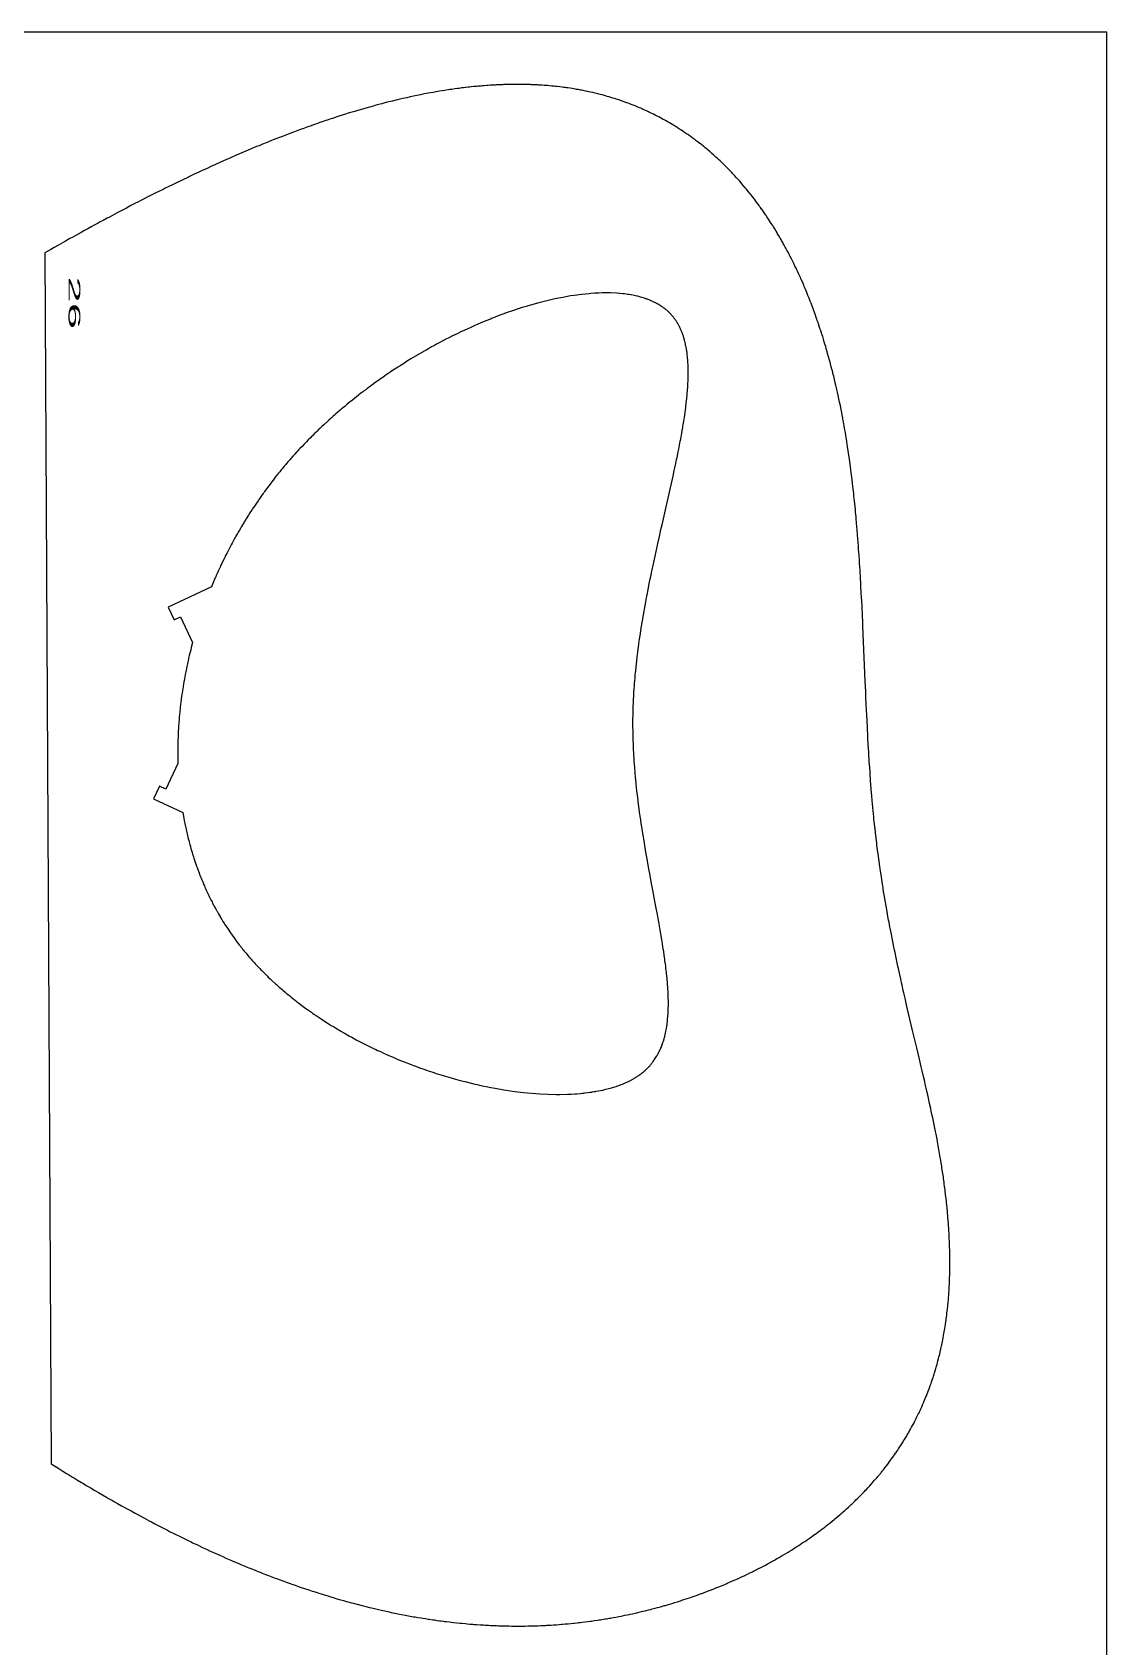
# Model space of a CAD drawing. Header units: metres. Extents: x 126 to 251, y -2 to 248.
# Drawn here: x 205.4 to 250.9, y 179.2 to 247.6 of the extents above; entities that cross this region are included whole.
import ezdxf

# ---------------------------------------------------------------- set-up
doc = ezdxf.new("R2010")
doc.units = ezdxf.units.M
doc.header["$MEASUREMENT"] = 0
doc.layers.add('1', color=7, linetype='Continuous', lineweight=0)
doc.styles.add('Style-ENGINEERING', font='ENGINEERING.shx')

msp = doc.modelspace()

# ---------------------------------------------------------------- linework, layer by layer
at = {"flags": 128}
for points in [[(250.89393, -2.443354), (250.89393, 247.556646), (125.89393, 247.556646), (125.89393, -2.443354), (250.89393, -2.443354)], [(206.165904, 186.938637), (206.312691, 186.846225), (206.386147, 186.800165), (206.496411, 186.731256), (206.661986, 186.628307), (206.82778, 186.525859), (206.910759, 186.474825), (207.076883, 186.373138), (207.160028, 186.322487), (207.284852, 186.246753), (207.451482, 186.146231), (207.534882, 186.096166), (207.660091, 186.021318), (207.848148, 185.909607), (207.996945, 185.821823), (208.071414, 185.778092), (208.183204, 185.712697), (208.35109, 185.615064), (208.519217, 185.517987), (208.603372, 185.469659), (208.771866, 185.373426), (208.856205, 185.325523), (208.982832, 185.253938), (209.151887, 185.158997), (209.23651, 185.111744), (209.363563, 185.041141), (209.554414, 184.93586), (209.724334, 184.842911), (209.809393, 184.796662), (209.937105, 184.727574), (210.128953, 184.624588), (210.321141, 184.522385), (210.417364, 184.47158), (210.569597, 184.391702), (210.645795, 184.351951), (210.760195, 184.292561), (210.932029, 184.204014), (211.104145, 184.116117), (211.19031, 184.072415), (211.362856, 183.985507), (211.449238, 183.942304), (211.578948, 183.877814), (211.752151, 183.79242), (211.838865, 183.749979), (211.969075, 183.68664), (212.099454, 183.623692), (212.164708, 183.592365), (212.338927, 183.509308), (212.426152, 183.468046), (212.557136, 183.406486), (212.688294, 183.345331), (212.75394, 183.314906), (212.885365, 183.254363), (212.951145, 183.224247), (213.049899, 183.179266), (213.225713, 183.09988), (213.313743, 183.060468), (213.44594, 183.001704), (213.578324, 182.943367), (213.644585, 182.91436), (213.77725, 182.856671), (213.843654, 182.82799), (213.943349, 182.785174), (214.12085, 182.709671), (214.20973, 182.672216), (214.343213, 182.616408), (214.476892, 182.561053), (214.543806, 182.533547), (214.677783, 182.478878), (214.744847, 182.451717), (214.845537, 182.411193), (214.965022, 182.363504), (215.024825, 182.3398), (215.114606, 182.304418), (215.249449, 182.251742), (215.384501, 182.199546), (215.452106, 182.173629), (215.587474, 182.12216), (215.655237, 182.09661), (215.756983, 182.058515), (215.877728, 182.013726), (215.938165, 181.99148), (216.028901, 181.958296), (216.165188, 181.908942), (216.301696, 181.860097), (216.370033, 181.835867), (216.506877, 181.787795), (216.575384, 181.763954), (216.678251, 181.728438), (216.800334, 181.686729), (216.861443, 181.666032), (216.953194, 181.635183), (217.091014, 181.589358), (217.22907, 181.544075), (217.298187, 181.521639), (217.4366, 181.477178), (217.505897, 181.455155), (217.609955, 181.422382), (217.733462, 181.383948), (217.795288, 181.364899), (217.888118, 181.336536), (218.027571, 181.294468), (218.167275, 181.252977), (218.237221, 181.23245), (218.377306, 181.191836), (218.447445, 181.17175), (218.552773, 181.141901), (218.677797, 181.106959), (218.740387, 181.089667), (218.834369, 181.063954), (218.975563, 181.025893), (219.117025, 180.988449), (219.187857, 180.969961), (219.329726, 180.933453), (219.400764, 180.915436), (219.507449, 180.888709), (219.66579, 180.849775), (219.74509, 180.830607), (219.864204, 180.802233), (219.983517, 180.774314), (220.043248, 180.760528), (220.162861, 180.733301), (220.222743, 180.719863), (220.312663, 180.699924), (220.432735, 180.673753), (220.492848, 180.660845), (220.583115, 180.641707), (220.718736, 180.613507), (220.73401, 180.610373), (220.861859, 180.584471), (220.925794, 180.571741), (221.021711, 180.552923), (221.165619, 180.525322), (221.309564, 180.498477), (221.381551, 180.485338), (221.525554, 180.459633), (221.59757, 180.447066), (221.705612, 180.428577), (221.849702, 180.404597), (221.921761, 180.392898), (222.029869, 180.375712), (222.137999, 180.358965), (222.192072, 180.350756), (222.336294, 180.329405), (222.40842, 180.319024), (222.516628, 180.303824), (222.624858, 180.289069), (222.678981, 180.281859), (222.787245, 180.267776), (222.841385, 180.260903), (222.922607, 180.250805), (223.05188, 180.23526), (223.116529, 180.22773), (223.213518, 180.216739), (223.359036, 180.20094), (223.504596, 180.185968), (223.577391, 180.178795), (223.723014, 180.165073), (223.795841, 180.158527), (223.905102, 180.149101), (224.034627, 180.138546), (224.099402, 180.133519), (224.19658, 180.126294), (224.342384, 180.116168), (224.488231, 180.1069), (224.561171, 180.102589), (224.707083, 180.094616), (224.780055, 180.090956), (224.889535, 180.085873), (225.035546, 180.079862), (225.108568, 180.077186), (225.218122, 180.073586), (225.327701, 180.070483), (225.3825, 180.069119), (225.512419, 180.066386), (225.577392, 180.065284), (225.674868, 180.063964), (225.772364, 180.063043), (225.82112, 180.062733), (225.918646, 180.062415), (225.967417, 180.062407), (226.040583, 180.062585), (226.138155, 180.063176), (226.186949, 180.063623), (226.260149, 180.064486), (226.369971, 180.066211), (226.500165, 180.068927), (226.565275, 180.070559), (226.662959, 180.073351), (226.760663, 180.076557), (226.809523, 180.078316), (226.907258, 180.082146), (226.956134, 180.084217), (227.029457, 180.08752), (227.12724, 180.092292), (227.176139, 180.094835), (227.249498, 180.098848), (227.359559, 180.105314), (227.457414, 180.111512), (227.457414, 180.111512), (227.506349, 180.11477), (227.579762, 180.119858), (227.689905, 180.12794), (227.800075, 180.136565), (227.85517, 180.141082), (227.953134, 180.14945), (228.002124, 180.153796), (228.07562, 180.160519), (228.185886, 180.171061), (228.29618, 180.182156), (228.351338, 180.187911), (228.461674, 180.199838), (228.516853, 180.20601), (228.599634, 180.215531), (228.663997, 180.223149), (228.792559, 180.238935), (228.920899, 180.255451), (229.006336, 180.266867), (229.06324, 180.274657), (229.176917, 180.290667), (229.304596, 180.309365), (229.389593, 180.322232), (229.446204, 180.330989), (229.559295, 180.34893), (229.644001, 180.362761), (229.700417, 180.372159), (229.81312, 180.391381), (229.869408, 180.401206), (229.981853, 180.421279), (230.094127, 180.441919), (230.16888, 180.455992), (230.218674, 180.465514), (230.31816, 180.484892), (230.372066, 180.495589), (230.479759, 180.517374), (230.587293, 180.53968), (230.658896, 180.55484), (230.706592, 180.565074), (230.801891, 180.585849), (230.908955, 180.609709), (230.980244, 180.625901), (231.027731, 180.636823), (231.122614, 180.658971), (231.193695, 180.675848), (231.241045, 180.687226), (231.335651, 180.710285), (231.382909, 180.721966), (231.477332, 180.745629), (231.571633, 180.769696), (231.634432, 180.785963), (231.75987, 180.819033), (231.865539, 180.847489), (231.935901, 180.866741), (231.98277, 180.8797), (232.076419, 180.905919), (232.146575, 180.925846), (232.193309, 180.939255), (232.286684, 180.966373), (232.333327, 180.980082), (232.426521, 181.007798), (232.519594, 181.035913), (232.581576, 181.054879), (232.705378, 181.09334), (232.828965, 181.13251), (232.890678, 181.152361), (232.983147, 181.18247), (233.075494, 181.212979), (233.121623, 181.228383), (233.213788, 181.259492), (233.259825, 181.275196), (233.328824, 181.298941), (233.420716, 181.330952), (233.466616, 181.347108), (233.535409, 181.371531), (233.638471, 181.408589), (233.729951, 181.441958), (233.775645, 181.458793), (233.844129, 181.484236), (233.946725, 181.522827), (234.049166, 181.561932), (234.100328, 181.581678), (234.221443, 181.628997), (234.281919, 181.65293), (234.372528, 181.689171), (234.463012, 181.725824), (234.508207, 181.744306), (234.598503, 181.78158), (234.643603, 181.800374), (234.711195, 181.828759), (234.801206, 181.866972), (234.846164, 181.886236), (234.913541, 181.91533), (235.014471, 181.959414), (235.10405, 181.999051), (235.148792, 182.019029), (235.215843, 182.049196), (235.316282, 182.094899), (235.416556, 182.141149), (235.46663, 182.16448), (235.55925, 182.20805), (235.605506, 182.230013), (235.674821, 182.263183), (235.77864, 182.313445), (235.882274, 182.364321), (235.93402, 182.389991), (236.037372, 182.441798), (236.088976, 182.467937), (236.166294, 182.50744), (236.1802, 182.514588), (236.29166, 182.572369), (236.34722, 182.601497), (236.430346, 182.645488), (236.513216, 182.689837), (236.554554, 182.712148), (236.637035, 182.757041), (236.678178, 182.779623), (236.73977, 182.813669), (236.821663, 182.859384), (236.86251, 182.882379), (236.923658, 182.917046), (237.015099, 182.969437), (237.100073, 183.018723), (237.14245, 183.043521), (237.205875, 183.080912), (237.300698, 183.137439), (237.39514, 183.194498), (237.442217, 183.223229), (237.536083, 183.281094), (237.582871, 183.310229), (237.65287, 183.354188), (237.726375, 183.400831), (237.763035, 183.424282), (237.81791, 183.45962), (237.89996, 183.512993), (237.981694, 183.566808), (238.022441, 183.593882), (238.103696, 183.648367), (238.144203, 183.675778), (238.204811, 183.717106), (238.285338, 183.772608), (238.325479, 183.80053), (238.385536, 183.842629), (238.475274, 183.906265), (238.545879, 183.956961), (238.581083, 183.982447), (238.633764, 184.020852), (238.712504, 184.078852), (238.790902, 184.137329), (238.829973, 184.166747), (238.907855, 184.225945), (238.946666, 184.255727), (239.00472, 184.300627), (239.081816, 184.360923), (239.120232, 184.391256), (239.17769, 184.436989), (239.2635, 184.506114), (239.339393, 184.568093), (239.377203, 184.599273), (239.433748, 184.646281), (239.518179, 184.717334), (239.602141, 184.789041), (239.643945, 184.825142), (239.712842, 184.885229), (239.747167, 184.915444), (239.798501, 184.960982), (239.875153, 185.029777), (239.951383, 185.099163), (239.989338, 185.134079), (240.064927, 185.204361), (240.102559, 185.239728), (240.158804, 185.293064), (240.233415, 185.364713), (240.270556, 185.400768), (240.326059, 185.455142), (240.381312, 185.509866), (240.408844, 185.537361), (240.419921, 185.548465), (240.478039, 185.607138), (240.506948, 185.636581), (240.550123, 185.68088), (240.614463, 185.747632), (240.678295, 185.814747), (240.710019, 185.84844), (240.773085, 185.916102), (240.804426, 185.95007), (240.851198, 186.001193), (240.913112, 186.069677), (240.943877, 186.104057), (240.989783, 186.155799), (241.058098, 186.233799), (241.122268, 186.308187), (241.154133, 186.345538), (241.201653, 186.401762), (241.24884, 186.458224), (241.27231, 186.486544), (241.318997, 186.543363), (241.342216, 186.571862), (241.376887, 186.614722), (241.376887, 186.614722), (241.431292, 186.682727), (241.458317, 186.716855), (241.498634, 186.768207), (241.558608, 186.845591), (241.617981, 186.923405), (241.647442, 186.962474), (241.705908, 187.040936), (241.734914, 187.080329), (241.778138, 187.139622), (241.835237, 187.219061), (241.863557, 187.258944), (241.905751, 187.318974), (241.947599, 187.37925), (241.968393, 187.409481), (242.017338, 187.481386), (242.041627, 187.51747), (242.077831, 187.571759), (242.131619, 187.653563), (242.184785, 187.735812), (242.211133, 187.777104), (242.263359, 187.860024), (242.289236, 187.901652), (242.327756, 187.964306), (242.378563, 188.04824), (242.403728, 188.090377), (242.441178, 188.153795), (242.478269, 188.21747), (242.49668, 188.249404), (242.535251, 188.317031), (242.554385, 188.350952), (242.582898, 188.40197), (242.62524, 188.478801), (242.667067, 188.555999), (242.687788, 188.594736), (242.728841, 188.672488), (242.749173, 188.711502), (242.779428, 188.770199), (242.819311, 188.848786), (242.839056, 188.88822), (242.868428, 188.947547), (242.911931, 189.036933), (242.941285, 189.098309), (242.96065, 189.139285), (242.998892, 189.22138), (243.017771, 189.262498), (243.055043, 189.344874), (243.091674, 189.427437), (243.115739, 189.482582), (243.131625, 189.519391), (243.163021, 189.593118), (243.177343, 189.627195), (243.205668, 189.695441), (243.233569, 189.76381), (243.251936, 189.809456), (243.28811, 189.900912), (243.314753, 189.969646), (243.332284, 190.015535), (243.366792, 190.107473), (243.383771, 190.153522), (243.417182, 190.245779), (243.449865, 190.338247), (243.471253, 190.400008), (243.485333, 190.441234), (243.513069, 190.523809), (243.536032, 190.593609), (243.551118, 190.640206), (243.58076, 190.733555), (243.595316, 190.780307), (243.623901, 190.873962), (243.651788, 190.96782), (243.669993, 191.030504), (243.681959, 191.072343), (243.705482, 191.156138), (243.718476, 191.203343), (243.743949, 191.2979), (243.768743, 191.392655), (243.784896, 191.455933), (243.795498, 191.498167), (243.816305, 191.582751), (243.839082, 191.67809), (243.853898, 191.741756), (243.863612, 191.784248), (243.882649, 191.869344), (243.896587, 191.933265), (243.905718, 191.975925), (243.923594, 192.061358), (243.93234, 192.10413), (243.949449, 192.189785), (243.966052, 192.275587), (243.97684, 192.33287), (243.983907, 192.371094), (243.997746, 192.447629), (244.011501, 192.526071), (244.020443, 192.578432), (244.03778, 192.683312), (244.046178, 192.735831), (244.062433, 192.841024), (244.077972, 192.946426), (244.087935, 193.016808), (244.094403, 193.06378), (244.10692, 193.157846), (244.108932, 193.173388), (244.114877, 193.220019), (244.126349, 193.313296), (244.137268, 193.406592), (244.144243, 193.468799), (244.148759, 193.510275), (244.157471, 193.593238), (244.166767, 193.686588), (244.172669, 193.748832), (244.176473, 193.790332), (244.183772, 193.873342), (244.188977, 193.93561), (244.192319, 193.977126), (244.1987, 194.060168), (244.207521, 194.184756), (244.212905, 194.267832), (244.216277, 194.323224), (244.222504, 194.434024), (244.228047, 194.544848), (244.231367, 194.618744), (244.233416, 194.668013), (244.23712, 194.766565), (244.239556, 194.840491), (244.24102, 194.88978), (244.243564, 194.988372), (244.244646, 195.037674), (244.246434, 195.136292), (244.247725, 195.234926), (244.248313, 195.300691), (244.248841, 195.432245), (244.248591, 195.550205), (244.248049, 195.628857), (244.247523, 195.681298), (244.246079, 195.786193), (244.244655, 195.864876), (244.243546, 195.917337), (244.240948, 196.022272), (244.23946, 196.074746), (244.236111, 196.179706), (244.232271, 196.284684), (244.229441, 196.354678), (244.223144, 196.494689), (244.221622, 196.525963), (244.215691, 196.640613), (244.211433, 196.717021), (244.208461, 196.767949), (244.202199, 196.869779), (244.197229, 196.946129), (244.193786, 196.997019), (244.186596, 197.098773), (244.175057, 197.251342), (244.166873, 197.353014), (244.161202, 197.420779), (244.149354, 197.556265), (244.143038, 197.625527), (244.129889, 197.764009), (244.116056, 197.902434), (244.106457, 197.994687), (244.099892, 198.056174), (244.086363, 198.179117), (244.082855, 198.21023), (244.064818, 198.365697), (244.052336, 198.469251), (244.043814, 198.538247), (244.02629, 198.676146), (244.011815, 198.786375), (244.001942, 198.859818), (243.98167, 199.006599), (243.971272, 199.079939), (243.949962, 199.226516), (243.927974, 199.372961), (243.912944, 199.470518), (243.902761, 199.535523), (243.882009, 199.665459), (243.861841, 199.788704), (243.841224, 199.911861), (243.827237, 199.993918), (243.798697, 200.157921), (243.784152, 200.239868), (243.754528, 200.403658), (243.72422, 200.567313), (243.703648, 200.676345), (243.689776, 200.749002), (243.661666, 200.894244), (243.640274, 201.003114), (243.625869, 201.075666), (243.596728, 201.220705), (243.581996, 201.293193), (243.552224, 201.438108), (243.522055, 201.582946), (243.501733, 201.679463), (243.460612, 201.872403), (243.437215, 201.98088), (243.389887, 202.197728), (243.341897, 202.414446), (243.309567, 202.558859), (243.287874, 202.655106), (243.287874, 202.655106), (243.24418, 202.847541), (243.207019, 203.00985), (243.182108, 203.118029), (243.131991, 203.33433), (243.075198, 203.577587), (243.03713, 203.739718), (242.960601, 204.063902), (242.845157, 204.550051), (242.671606, 205.2792), (242.556396, 205.765403), (242.499136, 206.008576), (242.431685, 206.296868), (242.398158, 206.441056), (242.348147, 206.657396), (242.29851, 206.873815), (242.273843, 206.982056), (242.22484, 207.198608), (242.200512, 207.30692), (242.164248, 207.469436), (242.110395, 207.713324), (242.068332, 207.906128), (242.04747, 208.002566), (242.016394, 208.147268), (241.970288, 208.364427), (241.924817, 208.581719), (241.902327, 208.690417), (241.862766, 208.883746), (241.843191, 208.980453), (241.81409, 209.125569), (241.771043, 209.34337), (241.728741, 209.561327), (241.707876, 209.670365), (241.671263, 209.864313), (241.653192, 209.961335), (241.626381, 210.106932), (241.586844, 210.325469), (241.548137, 210.54418), (241.529099, 210.653602), (241.494755, 210.854325), (241.477855, 210.954744), (241.452851, 211.105445), (241.428264, 211.256234), (241.416128, 211.331661), (241.390982, 211.490175), (241.378589, 211.569446), (241.360227, 211.688369), (241.333196, 211.86679), (241.306786, 212.045256), (241.293814, 212.134506), (241.278064, 212.244368), (241.267696, 212.317619), (241.247275, 212.464144), (241.237223, 212.537418), (241.217433, 212.683988), (241.198062, 212.830589), (241.185382, 212.928339), (241.160579, 213.123881), (241.146954, 213.233897), (241.138001, 213.30725), (241.120407, 213.45398), (241.111766, 213.527356), (241.094794, 213.67413), (241.078235, 213.820935), (241.067425, 213.918821), (241.046352, 214.114634), (241.033392, 214.238573), (241.024914, 214.321211), (241.008344, 214.486516), (241.000251, 214.569182), (240.984448, 214.734542), (240.969155, 214.899939), (240.959241, 215.010224), (240.940086, 215.230843), (240.931986, 215.327384), (240.916282, 215.520503), (240.90121, 215.713667), (240.891497, 215.842467), (240.885164, 215.928344), (240.872827, 216.100123), (240.865119, 216.210568), (240.850201, 216.431494), (240.835909, 216.652466), (240.826708, 216.799804), (240.820712, 216.89804), (240.809033, 217.094533), (240.802638, 217.205074), (240.790201, 217.42618), (240.778205, 217.647318), (240.770434, 217.79476), (240.755388, 218.08968), (240.739162, 218.421516), (240.728704, 218.642766), (240.708509, 219.085317), (240.693868, 219.417268), (240.684294, 219.638582), (240.665462, 220.081233), (240.623638, 221.077237), (240.595257, 221.741204), (240.580668, 222.073158), (240.565144, 222.417378), (240.557204, 222.589475), (240.545045, 222.847603), (240.526172, 223.234749), (240.513116, 223.492812), (240.506432, 223.621832), (240.4962, 223.815348), (240.481124, 224.091766), (240.473368, 224.229959), (240.461441, 224.437226), (240.442846, 224.748075), (240.430279, 224.949963), (240.423844, 225.05088), (240.413994, 225.202221), (240.398758, 225.429149), (240.382937, 225.655974), (240.374798, 225.769345), (240.358043, 225.996002), (240.349418, 226.109287), (240.336161, 226.279157), (240.317866, 226.50554), (240.308445, 226.618682), (240.293959, 226.788333), (240.279037, 226.957906), (240.271408, 227.042662), (240.253374, 227.238059), (240.244123, 227.335715), (240.229944, 227.482145), (240.207981, 227.701667), (240.185154, 227.921035), (240.173408, 228.03066), (240.15196, 228.225447), (240.14096, 228.322791), (240.124105, 228.468745), (240.106816, 228.614621), (240.098006, 228.687529), (240.080048, 228.833285), (240.070897, 228.906133), (240.056954, 229.015366), (240.035809, 229.177105), (240.025014, 229.257935), (240.008539, 229.379129), (239.983175, 229.560805), (239.957013, 229.742338), (239.943627, 229.83305), (239.916228, 230.014363), (239.902211, 230.104962), (239.88078, 230.240789), (239.854741, 230.401656), (239.841457, 230.482042), (239.821198, 230.602561), (239.800536, 230.723009), (239.790052, 230.783205), (239.768778, 230.903544), (239.757986, 230.963685), (239.741603, 231.053863), (239.719393, 231.174034), (239.708129, 231.234092), (239.691036, 231.324143), (239.664945, 231.459139), (239.639702, 231.587045), (239.626895, 231.650965), (239.607451, 231.746803), (239.577752, 231.890466), (239.547409, 232.034013), (239.531993, 232.105743), (239.500668, 232.249116), (239.484756, 232.320758), (239.460576, 232.428164), (239.431425, 232.555373), (239.416648, 232.618942), (239.394228, 232.71425), (239.36002, 232.857108), (239.325109, 232.999841), (239.307388, 233.07116), (239.271407, 233.213701), (239.253144, 233.284924), (239.225409, 233.391697), (239.191999, 233.518146), (239.175074, 233.581332), (239.149407, 233.67606), (239.110272, 233.818039), (239.070367, 233.959881), (239.050123, 234.03075), (239.009041, 234.172383), (238.988202, 234.243146), (238.956566, 234.349223), (238.913673, 234.490532), (238.891918, 234.561131), (238.858895, 234.666961), (238.825399, 234.772706), (238.808472, 234.825546), (238.766588, 234.954622), (238.745372, 235.019111), (238.713203, 235.115782), (238.680616, 235.212379), (238.664163, 235.260649), (238.630938, 235.357133), (238.614163, 235.405346), (238.614163, 235.405346), (238.588798, 235.477629), (238.554595, 235.573938), (238.537327, 235.622063), (238.511217, 235.694214), (238.471578, 235.802355), (238.466128, 235.817093), (238.422001, 235.935308), (238.399703, 235.994295), (238.365961, 236.082622), (238.331861, 236.170766), (238.314677, 236.214768), (238.280037, 236.302633), (238.262581, 236.346495), (238.236225, 236.4122), (238.200763, 236.49964), (238.182893, 236.543289), (238.155914, 236.608673), (238.115051, 236.706545), (238.076511, 236.7976), (238.057085, 236.843046), (238.027749, 236.911114), (237.983298, 237.012987), (237.938308, 237.114581), (237.915608, 237.165273), (237.861255, 237.285149), (237.833787, 237.344937), (237.792218, 237.43443), (237.750204, 237.523694), (237.72903, 237.568239), (237.686343, 237.657156), (237.664829, 237.701527), (237.632345, 237.767973), (237.588632, 237.856361), (237.566602, 237.900466), (237.533339, 237.966511), (237.482951, 238.065323), (237.442716, 238.14318), (237.422458, 238.182036), (237.391894, 238.240228), (237.345646, 238.32731), (237.298913, 238.414142), (237.275363, 238.457463), (237.227894, 238.543915), (237.203973, 238.587046), (237.167858, 238.651621), (237.119265, 238.737494), (237.094778, 238.780333), (237.05781, 238.844468), (237.001816, 238.940391), (236.951494, 239.025374), (236.926138, 239.067764), (236.887856, 239.131223), (236.829876, 239.226122), (236.771219, 239.320674), (236.741635, 239.367817), (236.683061, 239.4601), (236.653523, 239.506112), (236.6089, 239.574968), (236.563896, 239.643626), (236.54125, 239.677881), (236.495666, 239.746241), (236.472728, 239.780346), (236.438138, 239.831409), (236.391673, 239.899314), (236.368292, 239.93319), (236.333033, 239.983908), (236.279721, 240.059767), (236.270618, 240.072621), (236.224081, 240.137894), (236.200699, 240.170414), (236.165483, 240.219047), (236.112336, 240.291667), (236.058801, 240.363889), (236.031887, 240.39985), (235.977766, 240.471473), (235.950559, 240.507134), (235.909564, 240.560437), (235.854559, 240.631154), (235.826908, 240.666361), (235.785246, 240.718982), (235.722334, 240.797483), (235.660136, 240.873978), (235.628854, 240.912039), (235.581701, 240.968895), (235.510453, 241.053648), (235.43858, 241.137761), (235.402408, 241.179577), (235.344925, 241.245327), (235.316036, 241.278051), (235.272516, 241.326946), (235.206817, 241.399859), (235.140611, 241.472255), (235.107317, 241.508257), (235.040346, 241.579871), (235.006669, 241.61548), (234.955911, 241.668649), (234.887782, 241.739077), (234.853523, 241.774092), (234.801891, 241.826365), (234.749964, 241.878337), (234.72389, 241.90421), (234.661789, 241.965235), (234.630582, 241.995588), (234.583575, 242.040916), (234.512621, 242.108454), (234.441131, 242.175444), (234.405184, 242.208732), (234.332884, 242.274893), (234.29653, 242.307765), (234.241743, 242.356811), (234.168214, 242.421715), (234.131243, 242.453956), (234.075527, 242.502051), (234.019498, 242.549827), (233.991365, 242.573594), (233.915961, 242.63658), (233.878048, 242.667857), (233.820913, 242.714501), (233.763459, 242.760818), (233.734611, 242.783854), (233.676675, 242.829677), (233.647585, 242.852465), (233.603798, 242.886492), (233.537502, 242.937387), (233.504198, 242.962675), (233.454044, 243.000405), (233.378369, 243.056545), (233.302157, 243.112136), (233.263848, 243.139724), (233.186824, 243.194484), (233.148107, 243.221654), (233.089775, 243.262148), (233.011516, 243.315645), (232.972179, 243.342181), (232.912913, 243.381718), (232.853332, 243.420934), (232.823423, 243.440421), (232.810163, 243.449018), (232.769837, 243.475004), (232.688957, 243.526407), (232.607771, 243.577054), (232.553476, 243.610401), (232.517205, 243.632446), (232.444481, 243.676091), (232.36238, 243.724483), (232.307477, 243.756328), (232.2708, 243.777374), (232.197267, 243.819024), (232.141961, 243.849874), (232.105015, 243.870258), (232.030946, 243.910585), (231.993822, 243.930529), (231.919396, 243.969978), (231.844733, 244.008844), (231.794827, 244.03443), (231.761497, 244.051344), (231.694699, 244.084828), (231.661638, 244.101196), (231.595381, 244.133598), (231.528942, 244.165554), (231.48455, 244.18661), (231.395523, 244.22813), (231.328543, 244.258751), (231.28379, 244.278919), (231.194043, 244.318664), (231.14905, 244.338242), (231.058826, 244.37681), (230.968283, 244.414594), (230.907745, 244.439349), (230.867308, 244.45566), (230.786247, 244.487819), (230.751974, 244.501202), (230.683296, 244.52764), (230.61444, 244.553641), (230.568438, 244.570733), (230.476199, 244.604337), (230.406814, 244.629033), (230.360459, 244.645256), (230.267516, 244.677125), (230.220927, 244.692772), (230.127517, 244.723491), (230.033796, 244.753445), (229.971143, 244.77299), (229.929298, 244.785832), (229.845426, 244.811065), (229.807751, 244.822181), (229.732256, 244.844051), (229.656566, 244.865442), (229.605998, 244.879435), (229.572238, 244.888646), (229.504602, 244.906784), (229.42833, 244.926739), (229.377374, 244.939777), (229.343356, 244.948352), (229.275205, 244.965221), (229.223992, 244.977626), (229.12131, 245.001806), (229.018287, 245.025146), (229.018287, 245.025146), (228.949417, 245.040242), (228.90342, 245.050099), (228.811225, 245.06932), (228.708106, 245.089978), (228.639345, 245.103266), (228.593499, 245.111911), (228.501791, 245.128693), (228.432997, 245.140837), (228.387128, 245.148725), (228.295376, 245.164003), (228.249493, 245.171395), (228.157712, 245.18569), (228.065912, 245.199338), (228.004702, 245.208081), (227.96389, 245.213753), (227.882257, 245.224722), (227.827146, 245.231846), (227.716905, 245.245424), (227.606638, 245.258115), (227.533113, 245.26609), (227.48409, 245.271192), (227.386029, 245.280885), (227.275688, 245.290985), (227.202113, 245.297248), (227.153057, 245.301217), (227.054931, 245.308662), (226.981324, 245.313817), (226.932246, 245.317052), (226.834078, 245.32304), (226.784987, 245.325794), (226.68679, 245.33083), (226.588576, 245.335239), (226.52309, 245.337834), (226.479428, 245.339411), (226.392093, 245.342204), (226.33682, 245.343724), (226.226256, 245.346192), (226.11567, 245.347905), (226.041934, 245.348632), (225.992772, 245.348934), (225.894434, 245.349101), (225.783784, 245.348601), (225.710006, 245.347866), (225.660815, 245.347199), (225.562421, 245.345444), (225.488615, 245.343761), (225.439407, 245.342465), (225.340977, 245.339462), (225.291756, 245.337755), (225.193302, 245.333934), (225.094833, 245.329576), (225.029178, 245.326374), (224.985404, 245.324109), (224.897848, 245.319267), (224.769698, 245.31144), (224.684251, 245.305736), (224.627279, 245.30172), (224.513322, 245.293177), (224.427842, 245.286329), (224.370849, 245.281554), (224.256848, 245.271507), (224.19984, 245.266237), (224.085811, 245.255207), (223.971763, 245.243531), (223.89572, 245.235391), (223.845021, 245.229808), (223.743611, 245.218269), (223.728, 245.216449), (223.63613, 245.205501), (223.574945, 245.197989), (223.45272, 245.182453), (223.391679, 245.174434), (223.26974, 245.157897), (223.147989, 245.140705), (223.066923, 245.128885), (223.012925, 245.120848), (222.905035, 245.1044), (222.850126, 245.095831), (222.740417, 245.078313), (222.630851, 245.060294), (222.557886, 245.048007), (222.412142, 245.022782), (222.357551, 245.013102), (222.248471, 244.993384), (222.139525, 244.973196), (222.066968, 244.959479), (221.92203, 244.931434), (221.813477, 244.909872), (221.74118, 244.89525), (221.596752, 244.865416), (221.524622, 244.850208), (221.380525, 244.819219), (221.236644, 244.787476), (221.140841, 244.765902), (221.077024, 244.751338), (220.949513, 244.72178), (220.842051, 244.696401), (220.770473, 244.67926), (220.627468, 244.644454), (220.556039, 244.626791), (220.413328, 244.590953), (220.27081, 244.55444), (220.175904, 244.529729), (220.11268, 244.513093), (219.986341, 244.479435), (219.879855, 244.450641), (219.808921, 244.431246), (219.667189, 244.391985), (219.59639, 244.372122), (219.454922, 244.331932), (219.313629, 244.291136), (219.219529, 244.263605), (219.156837, 244.245105), (219.031553, 244.207757), (218.925946, 244.175888), (218.855593, 244.154462), (218.715009, 244.111184), (218.644777, 244.089334), (218.504433, 244.045216), (218.364247, 244.000547), (218.270875, 243.970466), (218.208666, 243.95028), (218.084337, 243.909591), (217.979526, 243.874935), (217.9097, 243.851669), (217.770157, 243.804747), (217.700441, 243.781094), (217.561117, 243.733408), (217.421936, 243.685221), (217.329227, 243.652821), (217.143996, 243.58737), (217.039912, 243.550177), (216.970564, 243.525233), (216.831971, 243.47499), (216.762725, 243.449693), (216.624332, 243.39875), (216.486069, 243.34735), (216.393967, 243.312831), (216.209931, 243.243197), (216.038679, 243.177617), (215.924617, 243.133524), (215.848622, 243.103965), (215.696745, 243.044456), (215.582934, 242.999486), (215.507105, 242.969347), (215.355556, 242.90869), (215.279835, 242.878173), (215.1285, 242.81677), (214.977304, 242.754877), (214.876583, 242.713347), (214.675324, 242.629651), (214.646508, 242.617591), (214.512135, 242.561101), (214.422649, 242.523252), (214.243903, 242.447105), (214.154642, 242.408809), (213.97634, 242.331781), (213.798328, 242.254176), (213.679812, 242.202125), (213.600871, 242.167285), (213.443155, 242.097278), (213.341881, 242.052044), (213.1396, 241.961047), (212.937669, 241.869354), (212.80324, 241.807844), (212.713705, 241.766671), (212.534835, 241.683927), (212.434336, 241.637155), (212.233584, 241.54312), (212.033156, 241.448442), (211.899714, 241.384972), (211.810831, 241.342503), (211.633249, 241.2572), (211.533466, 241.209005), (211.334129, 241.11216), (211.135092, 241.01472), (211.002564, 240.949433), (210.914285, 240.905765), (210.737898, 240.818089), (210.63878, 240.768574), (210.440755, 240.669122), (210.24301, 240.569115), (210.111332, 240.502141), (210.023614, 240.457358), (209.848339, 240.367474), (209.749839, 240.31673), (209.553036, 240.214851), (209.356494, 240.112454), (209.225609, 240.043906), (209.138414, 239.998083), (208.964175, 239.906141), (208.76839, 239.80224), (208.638003, 239.732702), (208.551139, 239.686223), (208.377553, 239.592983), (208.247487, 239.522807), (208.160835, 239.475907), (207.98767, 239.381832), (207.98767, 239.381832), (207.901156, 239.334657), (207.728265, 239.240036), (207.555553, 239.145059), (207.440511, 239.081545), (207.210661, 238.954051), (207.065368, 238.873056), (206.968573, 238.818924), (206.775146, 238.710341), (206.678512, 238.655891), (206.485402, 238.546676), (206.292501, 238.437048), (206.164014, 238.363735), (205.907312, 238.216572), (206.165904, 186.938637)], [(212.959734, 224.067342), (211.128054, 223.213215), (211.381625, 222.669431), (211.653517, 222.796216), (212.160659, 221.708647), (212.108428, 221.509741), (212.083146, 221.410182), (212.058421, 221.310558), (212.046267, 221.260722), (212.022379, 221.161006), (212.010645, 221.111127), (211.993306, 221.036282), (211.970678, 220.936444), (211.959575, 220.886507), (211.943183, 220.81158), (211.919189, 220.699143), (211.89846, 220.599156), (211.888308, 220.549149), (211.873344, 220.474123), (211.851495, 220.361551), (211.830363, 220.248944), (211.820067, 220.19263), (211.802208, 220.092498), (211.793491, 220.042426), (211.780684, 219.96731), (211.762076, 219.854623), (211.744191, 219.741925), (211.735521, 219.685573), (211.718725, 219.572867), (211.710599, 219.516515), (211.698753, 219.431988), (211.685243, 219.331815), (211.678705, 219.281731), (211.669168, 219.206612), (211.655473, 219.093949), (211.642511, 218.98131), (211.636305, 218.925001), (211.624446, 218.812407), (211.618792, 218.756124), (211.610657, 218.671717), (211.600457, 218.559213), (211.595634, 218.502979), (211.588747, 218.418651), (211.582277, 218.334355), (211.579199, 218.292219), (211.572319, 218.192375), (211.5691, 218.142473), (211.564547, 218.067644), (211.558339, 217.95546), (211.552878, 217.843353), (211.550429, 217.787329), (211.546091, 217.675346), (211.544204, 217.619387), (211.541725, 217.535493), (211.539078, 217.423717), (211.538038, 217.367867), (211.53683, 217.28414), (211.536048, 217.200473), (211.535816, 217.158663), (211.535718, 217.047249), (211.535954, 216.991585), (211.536663, 216.908147), (211.5378, 216.82478), (211.538529, 216.783123), (211.540308, 216.699864), (211.541358, 216.658263), (211.543135, 216.595898), (211.035993, 215.508328), (210.764101, 215.635114), (210.51053, 215.091329), (211.747846, 214.514359), (211.789965, 214.277994), (211.812476, 214.160265), (211.835957, 214.042848), (211.848062, 213.984258), (211.873001, 213.867321), (211.885837, 213.808976), (211.905547, 213.721614), (211.932682, 213.605428), (211.946617, 213.547464), (211.967979, 213.460681), (211.989892, 213.374098), (212.001056, 213.330881), (212.031503, 213.215887), (212.047096, 213.158528), (212.070947, 213.072664), (212.095354, 212.987012), (212.107766, 212.944266), (212.133008, 212.858938), (212.145838, 212.816356), (212.165344, 212.752587), (212.200797, 212.63953), (212.218897, 212.583153), (212.246513, 212.498778), (212.27469, 212.414636), (212.288989, 212.372652), (212.318009, 212.288863), (212.33273, 212.247059), (212.355075, 212.184465), (212.385362, 212.101219), (212.400717, 212.059688), (212.424014, 211.997508), (212.459557, 211.904502), (212.50261, 211.794687), (212.524514, 211.739951), (212.557844, 211.658062), (212.591743, 211.576436), (212.608906, 211.535722), (212.64366, 211.454494), (212.66125, 211.413981), (212.687904, 211.353339), (212.723943, 211.272721), (212.742177, 211.232515), (212.769796, 211.172337), (212.81183, 211.082365), (212.849803, 211.002691), (212.869006, 210.962961), (212.898079, 210.9035), (212.942297, 210.814616), (212.987245, 210.726102), (213.009993, 210.681985), (213.064646, 210.57779), (213.092358, 210.525893), (213.13441, 210.448301), (213.177042, 210.371016), (213.198576, 210.332489), (213.242081, 210.25567), (213.264052, 210.217378), (213.297281, 210.160088), (213.342098, 210.083979), (213.364725, 210.046045), (213.398941, 209.989295), (213.450881, 209.904513), (213.497673, 209.829499), (213.521289, 209.792116), (213.556988, 209.736197), (213.611157, 209.652672), (213.666072, 209.569574), (213.693809, 209.528186), (213.74358, 209.454877), (213.768687, 209.418352), (213.806625, 209.363727), (213.864157, 209.282158), (213.922439, 209.201036), (213.951861, 209.160643), (214.011271, 209.080199), (214.041258, 209.040147), (214.086591, 208.980285), (214.138837, 208.912297), (214.173971, 208.86716), (214.197529, 208.837153), (214.244965, 208.777338), (214.280821, 208.732654), (214.304857, 208.702948), (214.353243, 208.643738), (214.377593, 208.614233), (214.426603, 208.555427), (214.476025, 208.49689), (214.5092, 208.458015), (214.576089, 208.380624), (214.614028, 208.337304), (214.639445, 208.308507), (214.690576, 208.251118), (214.716289, 208.222525), (214.768008, 208.165542), (214.820115, 208.108831), (214.855067, 208.071174), (214.925478, 207.996222), (214.952056, 207.96824), (215.005492, 207.91248), (215.0593, 207.856993), (215.095377, 207.820152), (215.168017, 207.746836), (215.22292, 207.692168), (215.25972, 207.655874), (215.333794, 207.583652), (215.371065, 207.547724), (215.446071, 207.476234), (215.521688, 207.405231), (215.674721, 207.264695), (215.718187, 207.225522), (215.747267, 207.199494), (215.805669, 207.147643), (215.834991, 207.121821), (215.893874, 207.070386), (215.953074, 207.019227), (215.992714, 206.985275), (216.072408, 206.917741), (216.102434, 206.892543), (216.162713, 206.842356), (216.223293, 206.792446), (216.263845, 206.759328), (216.34534, 206.693463), (216.4068, 206.64439), (216.447933, 206.61183), (216.530576, 206.547082), (216.572084, 206.514894), (216.655469, 206.450893), (216.739339, 206.387389), (216.739339, 206.387389), (216.908496, 206.261881), (217.004458, 206.192162), (217.06875, 206.146035), (217.11175, 206.11544), (217.198078, 206.054627), (217.263108, 206.009348), (217.306593, 205.979318), (217.393879, 205.919637), (217.437678, 205.889986), (217.525579, 205.831062), (217.613879, 205.772642), (217.791646, 205.657322), (217.858698, 205.614599), (217.903515, 205.586276), (217.993421, 205.530011), (218.038508, 205.502069), (218.128944, 205.446567), (218.219724, 205.391574), (218.402279, 205.28312), (218.448119, 205.256327), (218.540034, 205.203123), (218.632255, 205.150431), (218.81758, 205.046589), (218.910667, 204.995439), (219.097651, 204.894686), (219.285656, 204.795999), (219.664467, 204.604843), (219.718013, 204.578629), (219.825295, 204.526695), (219.932818, 204.475421), (220.00463, 204.441605), (220.052559, 204.419225), (220.148545, 204.374857), (220.256724, 204.325569), (220.328952, 204.293079), (220.37715, 204.271583), (220.473653, 204.228985), (220.54612, 204.197382), (220.594471, 204.176477), (220.691267, 204.135064), (220.739708, 204.114555), (220.836675, 204.073933), (220.933745, 204.03384), (221.128163, 203.955242), (221.237666, 203.911962), (221.310717, 203.883483), (221.359437, 203.864662), (221.456922, 203.827421), (221.530069, 203.79984), (221.578847, 203.781619), (221.676434, 203.745577), (221.725239, 203.727756), (221.82287, 203.692516), (221.92052, 203.657811), (222.115843, 203.590008), (222.189087, 203.565136), (222.237913, 203.548723), (222.33555, 203.5163), (222.384361, 203.50029), (222.481959, 203.468675), (222.579519, 203.437599), (222.774495, 203.37707), (222.823203, 203.362276), (222.920568, 203.333094), (223.017857, 203.304455), (223.212179, 203.248808), (223.309195, 203.221801), (223.502892, 203.169423), (223.696091, 203.119231), (224.080721, 203.025427), (224.128614, 203.01432), (224.224265, 202.992519), (224.319728, 202.971269), (224.510058, 202.930428), (224.604908, 202.910837), (224.793938, 202.873318), (224.982017, 202.838021), (225.355056, 202.774114), (225.447618, 202.759534), (225.631845, 202.732055), (225.81482, 202.706822), (226.176751, 202.663113), (226.882661, 202.602875), (227.225572, 202.58643), (227.561073, 202.579157), (227.725879, 202.578974), (228.049265, 202.585538), (228.207713, 202.592297), (228.363907, 202.601381), (228.441138, 202.606797), (228.593828, 202.619377), (228.669269, 202.626544), (228.744097, 202.634296), (228.781279, 202.638392), (228.92843, 202.65624), (229.001045, 202.666045), (229.07301, 202.676439), (229.108746, 202.681856), (229.179718, 202.693133), (229.214953, 202.698992), (229.267488, 202.708058), (229.541109, 202.762026), (229.673659, 202.792567), (229.803279, 202.825486), (229.86697, 202.842839), (229.992072, 202.879335), (230.053465, 202.89848), (230.114077, 202.918223), (230.144086, 202.928319), (230.262127, 202.970203), (230.319934, 202.992046), (230.376921, 203.014491), (230.405104, 203.025939), (230.460845, 203.049287), (230.488401, 203.061187), (230.529339, 203.07932), (230.636154, 203.129336), (230.688264, 203.155252), (230.739498, 203.181773), (230.764783, 203.195262), (230.814686, 203.222693), (230.839302, 203.236637), (230.875803, 203.257838), (230.923676, 203.286637), (230.947269, 203.301266), (230.982227, 203.323494), (231.016665, 203.346065), (231.033687, 203.357479), (231.071506, 203.383475), (231.096351, 203.401046), (231.112752, 203.412867), (231.145164, 203.436764), (231.169133, 203.45491), (231.184953, 203.467114), (231.216207, 203.491774), (231.231643, 203.504231), (231.262134, 203.529398), (231.29212, 203.5549), (231.311831, 203.572087), (231.350589, 203.606907), (231.372001, 203.626753), (231.386122, 203.640088), (231.413995, 203.667005), (231.427748, 203.680588), (231.454887, 203.708), (231.481542, 203.73574), (231.499044, 203.754416), (231.533409, 203.792203), (231.546078, 203.806523), (231.571059, 203.835405), (231.595569, 203.864611), (231.611649, 203.884261), (231.643187, 203.923989), (231.666301, 203.95416), (231.681454, 203.974451), (231.711153, 204.015458), (231.725699, 204.036173), (231.754191, 204.078026), (231.781888, 204.120438), (231.834922, 204.206933), (231.849278, 204.231659), (231.858713, 204.24824), (231.877259, 204.281633), (231.886371, 204.298446), (231.904276, 204.332302), (231.921756, 204.366464), (231.933175, 204.389409), (231.955456, 204.435705), (231.96362, 204.453206), (231.979639, 204.488433), (231.995247, 204.523963), (232.005425, 204.547817), (232.025243, 204.595924), (232.039636, 204.632353), (232.04901, 204.656805), (232.06723, 204.706103), (232.076078, 204.73095), (232.093253, 204.781035), (232.10974, 204.831642), (232.14068, 204.93441), (232.146182, 204.953909), (232.156908, 204.993122), (232.167264, 205.032623), (232.173963, 205.059116), (232.186875, 205.112482), (232.196138, 205.152838), (232.202113, 205.1799), (232.21359, 205.234399), (232.219093, 205.261837), (232.229633, 205.317084), (232.239557, 205.372828), (232.257585, 205.485791), (232.26373, 205.528657), (232.267642, 205.557386), (232.275028, 205.615208), (232.278503, 205.6443), (232.285023, 205.702844), (232.290976, 205.761866), (232.290976, 205.761866), (232.301205, 205.881336), (232.303419, 205.911499), (232.307439, 205.972176), (232.310924, 206.03332), (232.316313, 206.156999), (232.318232, 206.219529), (232.320554, 206.345956), (232.320902, 206.47419), (232.315905, 206.735997), (232.31318, 206.810895), (232.311051, 206.861132), (232.309495, 206.894759), (232.306058, 206.962334), (232.3032, 207.013296), (232.296776, 207.115939), (232.289426, 207.21953), (232.284025, 207.289115), (232.280205, 207.335736), (232.27205, 207.429529), (232.267165, 207.482609), (232.256768, 207.589456), (232.245555, 207.697215), (232.237637, 207.769556), (232.232166, 207.818005), (232.220772, 207.915431), (232.207252, 208.025871), (232.197836, 208.099985), (232.191384, 208.14961), (232.178071, 208.249372), (232.167737, 208.32464), (232.160684, 208.375029), (232.146198, 208.47631), (232.123548, 208.629478), (232.107859, 208.732411), (232.075141, 208.940222), (232.055993, 209.058241), (232.042945, 209.137365), (232.016204, 209.296667), (232.002525, 209.376841), (231.974585, 209.538221), (231.945917, 209.70096), (231.926429, 209.810198), (231.886623, 210.030435), (231.85611, 210.19713), (231.793638, 210.534333), (231.7511, 210.761894), (231.664494, 211.22342), (231.598731, 211.574977), (231.53278, 211.930994), (231.499876, 212.110623), (231.450768, 212.382036), (231.407504, 212.625226), (231.386053, 212.747487), (231.35415, 212.931697), (231.322626, 213.116868), (231.307023, 213.209807), (231.276174, 213.396383), (231.26094, 213.490013), (231.23835, 213.63088), (231.208751, 213.819475), (231.194192, 213.914099), (231.172671, 214.056434), (231.151556, 214.199241), (231.141157, 214.270819), (231.105097, 214.52624), (231.087631, 214.65448), (231.070564, 214.783065), (231.062185, 214.847485), (231.045747, 214.976575), (231.037692, 215.041244), (231.025821, 215.138401), (231.010398, 215.268224), (231.002864, 215.333255), (230.991794, 215.430947), (230.975716, 215.57781), (230.961975, 215.708676), (230.955305, 215.77422), (230.945554, 215.872673), (230.931517, 216.020656), (230.918207, 216.168995), (230.911833, 216.243295), (230.900975, 216.375595), (230.895777, 216.441845), (230.888276, 216.541342), (230.877703, 216.690859), (230.867966, 216.840693), (230.863418, 216.915727), (230.857694, 217.015889), (230.854979, 217.066021), (230.851094, 217.141279), (230.845693, 217.254303), (230.839966, 217.388464), (230.837383, 217.455628), (230.833862, 217.556474), (230.830774, 217.657439), (230.829395, 217.707965), (230.82697, 217.809104), (230.825925, 217.859716), (230.824572, 217.935685), (230.82317, 218.037074), (230.822643, 218.087809), (230.822074, 218.16396), (230.821722, 218.278296), (230.821922, 218.380035), (230.822205, 218.430942), (230.822862, 218.507347), (230.824375, 218.622055), (230.82653, 218.73688), (230.827851, 218.794335), (230.83014, 218.880569), (230.831869, 218.938092), (230.83581, 219.053216), (230.838019, 219.110815), (230.842908, 219.226084), (230.848418, 219.341442), (230.85243, 219.418394), (230.855255, 219.469716), (230.861257, 219.572404), (230.86484, 219.630191), (230.872442, 219.745816), (230.88062, 219.861505), (230.886388, 219.938663), (230.890371, 219.990115), (230.898665, 220.093049), (230.908512, 220.208893), (230.915376, 220.286144), (230.920082, 220.337654), (230.929806, 220.440694), (230.937367, 220.517988), (230.953167, 220.672608), (230.969851, 220.827257), (230.981454, 220.930367), (231.005778, 221.13659), (231.012882, 221.194588), (231.02743, 221.310576), (231.04242, 221.426548), (231.052655, 221.503852), (231.073691, 221.658423), (231.089951, 221.774315), (231.101017, 221.851554), (231.123674, 222.005975), (231.135261, 222.083153), (231.158934, 222.237435), (231.183255, 222.391606), (231.199818, 222.494319), (231.233748, 222.699563), (231.253289, 222.814896), (231.266492, 222.891735), (231.293307, 223.045284), (231.306913, 223.121991), (231.334507, 223.27526), (231.362592, 223.428327), (231.381577, 223.530251), (231.420141, 223.733793), (231.434799, 223.810011), (231.464417, 223.962257), (231.494422, 224.114237), (231.514627, 224.215403), (231.555494, 224.417345), (231.586516, 224.568445), (231.607361, 224.669002), (231.649414, 224.86967), (231.670607, 224.969774), (231.713295, 225.169501), (231.756336, 225.36856), (231.843261, 225.76454), (231.876076, 225.912256), (231.941931, 226.20634), (232.00793, 226.498532), (232.051918, 226.692223), (232.139615, 227.076804), (232.255322, 227.583388), (232.312356, 227.833853), (232.396514, 228.205797), (232.4515, 228.451144), (232.478608, 228.573005), (232.518743, 228.754751), (232.571187, 228.995079), (232.596913, 229.114364), (232.634837, 229.292166), (232.671914, 229.468587), (232.690117, 229.556269), (232.737504, 229.788332), (232.760535, 229.903385), (232.794211, 230.074717), (232.82679, 230.244522), (232.842652, 230.328841), (232.863341, 230.440652), (232.873483, 230.496292), (232.88844, 230.579416), (232.910281, 230.703339), (232.92908, 230.812714), (232.938258, 230.867123), (232.95174, 230.948386), (232.971312, 231.069482), (232.990081, 231.189609), (232.999157, 231.249304), (233.02971, 231.459537), (233.02971, 231.459537), (233.043953, 231.563455), (233.057484, 231.666562), (233.063978, 231.717807), (233.076412, 231.819678), (233.082348, 231.870301), (233.090894, 231.94584), (233.101613, 232.045816), (233.106677, 232.095483), (233.113899, 232.169579), (233.120666, 232.243185), (233.123877, 232.279804), (233.131867, 232.376846), (233.135546, 232.425034), (233.140665, 232.496896), (233.145298, 232.56825), (233.14743, 232.603735), (233.15132, 232.67432), (233.153076, 232.709418), (233.155473, 232.761821), (233.159021, 232.854256), (233.160448, 232.900121), (233.16215, 232.968476), (233.163319, 233.036296), (233.163701, 233.070004), (233.164057, 233.137013), (233.164029, 233.170313), (233.163728, 233.220007), (233.162836, 233.285783), (233.162179, 233.318463), (233.160926, 233.367222), (233.158439, 233.439769), (233.149583, 233.608869), (233.143561, 233.691889), (233.136455, 233.773877), (233.132491, 233.81448), (233.123728, 233.894901), (233.118926, 233.934716), (233.111191, 233.993939), (233.099874, 234.071968), (233.09378, 234.110579), (233.084091, 234.167986), (233.073737, 234.22478), (233.068308, 234.252946), (233.053004, 234.327295), (233.044897, 234.364054), (233.03216, 234.418668), (233.018728, 234.47265), (233.011748, 234.499403), (232.997259, 234.552429), (232.989747, 234.578702), (232.978142, 234.617809), (232.956508, 234.686432), (232.945204, 234.720309), (232.933573, 234.753894), (232.927635, 234.770577), (232.915509, 234.803724), (232.909322, 234.820186), (232.899885, 234.844742), (232.88701, 234.877225), (232.880446, 234.893354), (232.870442, 234.917409), (232.855077, 234.953177), (232.841057, 234.984652), (232.833918, 235.000276), (232.823048, 235.023571), (232.806377, 235.058194), (232.789266, 235.092433), (232.780543, 235.109407), (232.748627, 235.168975), (232.732135, 235.198296), (232.715286, 235.227308), (232.706726, 235.241697), (232.689335, 235.270242), (232.680504, 235.284397), (232.667086, 235.305483), (232.648875, 235.333322), (232.639632, 235.347124), (232.625594, 235.367678), (232.604147, 235.398174), (232.584686, 235.424944), (232.574815, 235.438209), (232.559833, 235.457956), (232.536962, 235.487239), (232.51361, 235.516113), (232.501753, 235.530396), (232.480374, 235.555535), (232.46954, 235.567983), (232.453108, 235.586501), (232.428052, 235.613933), (232.402502, 235.640949), (232.389541, 235.654301), (232.363245, 235.68069), (232.349909, 235.693727), (232.32967, 235.713085), (232.309148, 235.732206), (232.295309, 235.744821), (232.267256, 235.769735), (232.253043, 235.782035), (232.224245, 235.806318), (232.194954, 235.830182), (232.175153, 235.845858), (232.134902, 235.876652), (232.119585, 235.888008), (232.08859, 235.910407), (232.057114, 235.93239), (232.035865, 235.946814), (231.992735, 235.975107), (231.959836, 235.995843), (231.937644, 236.009437), (231.892638, 236.036074), (231.869826, 236.049117), (231.823589, 236.074653), (231.776541, 236.099458), (231.680038, 236.14688), (231.66159, 236.155448), (231.624361, 236.172277), (231.586693, 236.188699), (231.561337, 236.19942), (231.510046, 236.220321), (231.471075, 236.235524), (231.444855, 236.245434), (231.391848, 236.264714), (231.365063, 236.274085), (231.310932, 236.29229), (231.25606, 236.309779), (231.144122, 236.342619), (231.1014, 236.354201), (231.072695, 236.3617), (231.014753, 236.376168), (230.985517, 236.383136), (230.926522, 236.396544), (230.866832, 236.409248), (230.745401, 236.432548), (230.714621, 236.437935), (230.652559, 236.448186), (230.589836, 236.457739), (230.46243, 236.474761), (230.397762, 236.482232), (230.266531, 236.495103), (230.13282, 236.505224), (229.858179, 236.517266), (229.805641, 236.518313), (229.770436, 236.518799), (229.699601, 236.519265), (229.663971, 236.519245), (229.592295, 236.5187), (229.520066, 236.517483), (229.373981, 236.513039), (229.337126, 236.51151), (229.263021, 236.507953), (229.188395, 236.503732), (229.037611, 236.4933), (228.961466, 236.487094), (228.807706, 236.472707), (228.652033, 236.455699), (228.335168, 236.413871), (228.174089, 236.389077), (227.846917, 236.331791), (227.513434, 236.264329), (226.829323, 236.099281), (226.479591, 236.001901), (226.303001, 235.949542), (226.125338, 235.894754), (226.036121, 235.866453), (225.676846, 235.747239), (225.495864, 235.68405), (225.314059, 235.618488), (225.222865, 235.584822), (225.039932, 235.515728), (224.948206, 235.480302), (224.856316, 235.444294), (224.810312, 235.426071), (224.440974, 235.275079), (224.255527, 235.196129), (224.069635, 235.114895), (223.97654, 235.073424), (223.790086, 234.988786), (223.696741, 234.945621), (223.603327, 234.901894), (223.556596, 234.87982), (223.369536, 234.79013), (223.275935, 234.74445), (223.182296, 234.698215), (223.135465, 234.67489), (223.041783, 234.627827), (222.994934, 234.604089), (222.924653, 234.568224), (222.737213, 234.471077), (222.643494, 234.421685), (222.549784, 234.371749), (222.502935, 234.346578), (222.409252, 234.29583), (222.362421, 234.270253), (222.292188, 234.231635), (222.198576, 234.179675), (222.151785, 234.153493), (222.081622, 234.11397), (221.976432, 234.054123), (221.976432, 234.054123), (221.6031, 233.835891), (221.41693, 233.723613), (221.231166, 233.609244), (221.138453, 233.551279), (220.953402, 233.433798), (220.861078, 233.374284), (220.768896, 233.314258), (220.722862, 233.284052), (220.539116, 233.161956), (220.447492, 233.100146), (220.356042, 233.03783), (220.310385, 233.006483), (220.219211, 232.943411), (220.173695, 232.911687), (220.105514, 232.863865), (219.924259, 232.734969), (219.83395, 232.669775), (219.743863, 232.604085), (219.698905, 232.571056), (219.609165, 232.504627), (219.564384, 232.471228), (219.497327, 232.4209), (219.408135, 232.353368), (219.363635, 232.319419), (219.297005, 232.268268), (219.197341, 232.191029), (219.021016, 232.052205), (218.933278, 231.982071), (218.845834, 231.911458), (218.802223, 231.875973), (218.715231, 231.804645), (218.671851, 231.768803), (218.606929, 231.714817), (218.520645, 231.642423), (218.477625, 231.606049), (218.413249, 231.551267), (218.31704, 231.4686), (218.231885, 231.394621), (218.189438, 231.357457), (218.125934, 231.301492), (218.031056, 231.217057), (217.936642, 231.132036), (217.889612, 231.089307), (217.723371, 230.936206), (217.640835, 230.858971), (217.558699, 230.781281), (217.517783, 230.742266), (217.436258, 230.663896), (217.395651, 230.624543), (217.334939, 230.565301), (217.254361, 230.485921), (217.214234, 230.446062), (217.154248, 230.386066), (217.064736, 230.295602), (216.985645, 230.214719), (216.946271, 230.174111), (216.887425, 230.112993), (216.799646, 230.020853), (216.712466, 229.928159), (216.669104, 229.881605), (216.592394, 229.798502), (216.554223, 229.756788), (216.497198, 229.694014), (216.41219, 229.599398), (216.327825, 229.504238), (216.285886, 229.456454), (216.202504, 229.360483), (216.161063, 229.312295), (216.099217, 229.239762), (216.050456, 229.182042), (216.018082, 229.143459), (215.953657, 229.066041), (215.921605, 229.027209), (215.857825, 228.949299), (215.794474, 228.871064), (215.752481, 228.818728), (215.724592, 228.783759), (215.66907, 228.713632), (215.637989, 228.674076), (215.576153, 228.594728), (215.514751, 228.515069), (215.474058, 228.461793), (215.447037, 228.426199), (215.393254, 228.354832), (215.33316, 228.27426), (215.293341, 228.220379), (215.266903, 228.184385), (215.214287, 228.112223), (215.175053, 228.057949), (215.149006, 228.021695), (215.097172, 227.949017), (215.071385, 227.912593), (215.020074, 227.839576), (214.969112, 227.766336), (214.935332, 227.717387), (214.868239, 227.619197), (214.840121, 227.577658), (214.784219, 227.494376), (214.728763, 227.410825), (214.69204, 227.354977), (214.667668, 227.317679), (214.61919, 227.242929), (214.565075, 227.15859), (214.529248, 227.102221), (214.505474, 227.064579), (214.458193, 226.989145), (214.422966, 226.93244), (214.399592, 226.894575), (214.353113, 226.8187), (214.330007, 226.780689), (214.284064, 226.704525), (214.238479, 226.628172), (214.208288, 226.577165), (214.148385, 226.474905), (214.09834, 226.38837), (214.06523, 226.330552), (214.043269, 226.291951), (213.999619, 226.214616), (213.967118, 226.1565), (213.945565, 226.117701), (213.90273, 226.039974), (213.881448, 226.001046), (213.839158, 225.923064), (213.797231, 225.844914), (213.769483, 225.792723), (213.714473, 225.688122), (213.683815, 225.629157), (213.623119, 225.510961), (213.563248, 225.392414), (213.523793, 225.313191), (213.497695, 225.260293), (213.445991, 225.154297), (213.38861, 225.034741), (213.350818, 224.954858), (213.32583, 224.901525), (213.276349, 224.794673), (213.239673, 224.714374), (213.215429, 224.660767), (213.16744, 224.553377), (213.143694, 224.499596), (213.096702, 224.391861), (213.050377, 224.283904), (212.959734, 224.067342)]]:
    msp.add_lwpolyline(points, dxfattribs=at)

# ---------------------------------------------------------------- texts
at = {"layer": '1', "style": 'Style-ENGINEERING', "width": 3}
msp.add_text('26', height=0.5, rotation=270, dxfattribs=at).set_placement((206.907312, 237.216572))

doc.saveas('drawing.dxf')
